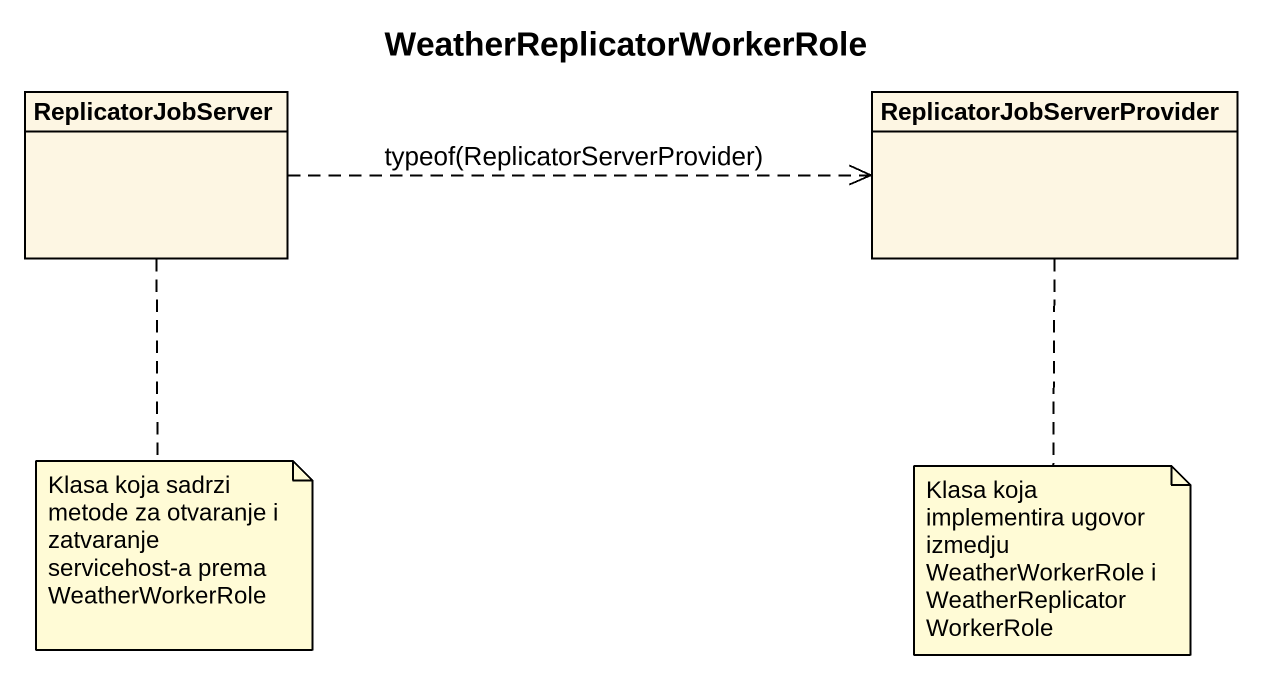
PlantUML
@startuml
title WeatherReplicatorWorkerRole
hide circle
hide empty members
class ReplicatorJobServer
class ReplicatorJobServerProvider
ReplicatorJobServer .right.> ReplicatorJobServerProvider : typeof(ReplicatorServerProvider)
note bottom of ReplicatorJobServer : Klasa koja sadrzi metode za otvaranje i zatvaranje servicehost-a prema WeatherWorkerRole
note bottom of ReplicatorJobServerProvider : Klasa koja implementira ugovor izmedju WeatherWorkerRole i WeatherReplicatorWorkerRole
@enduml
